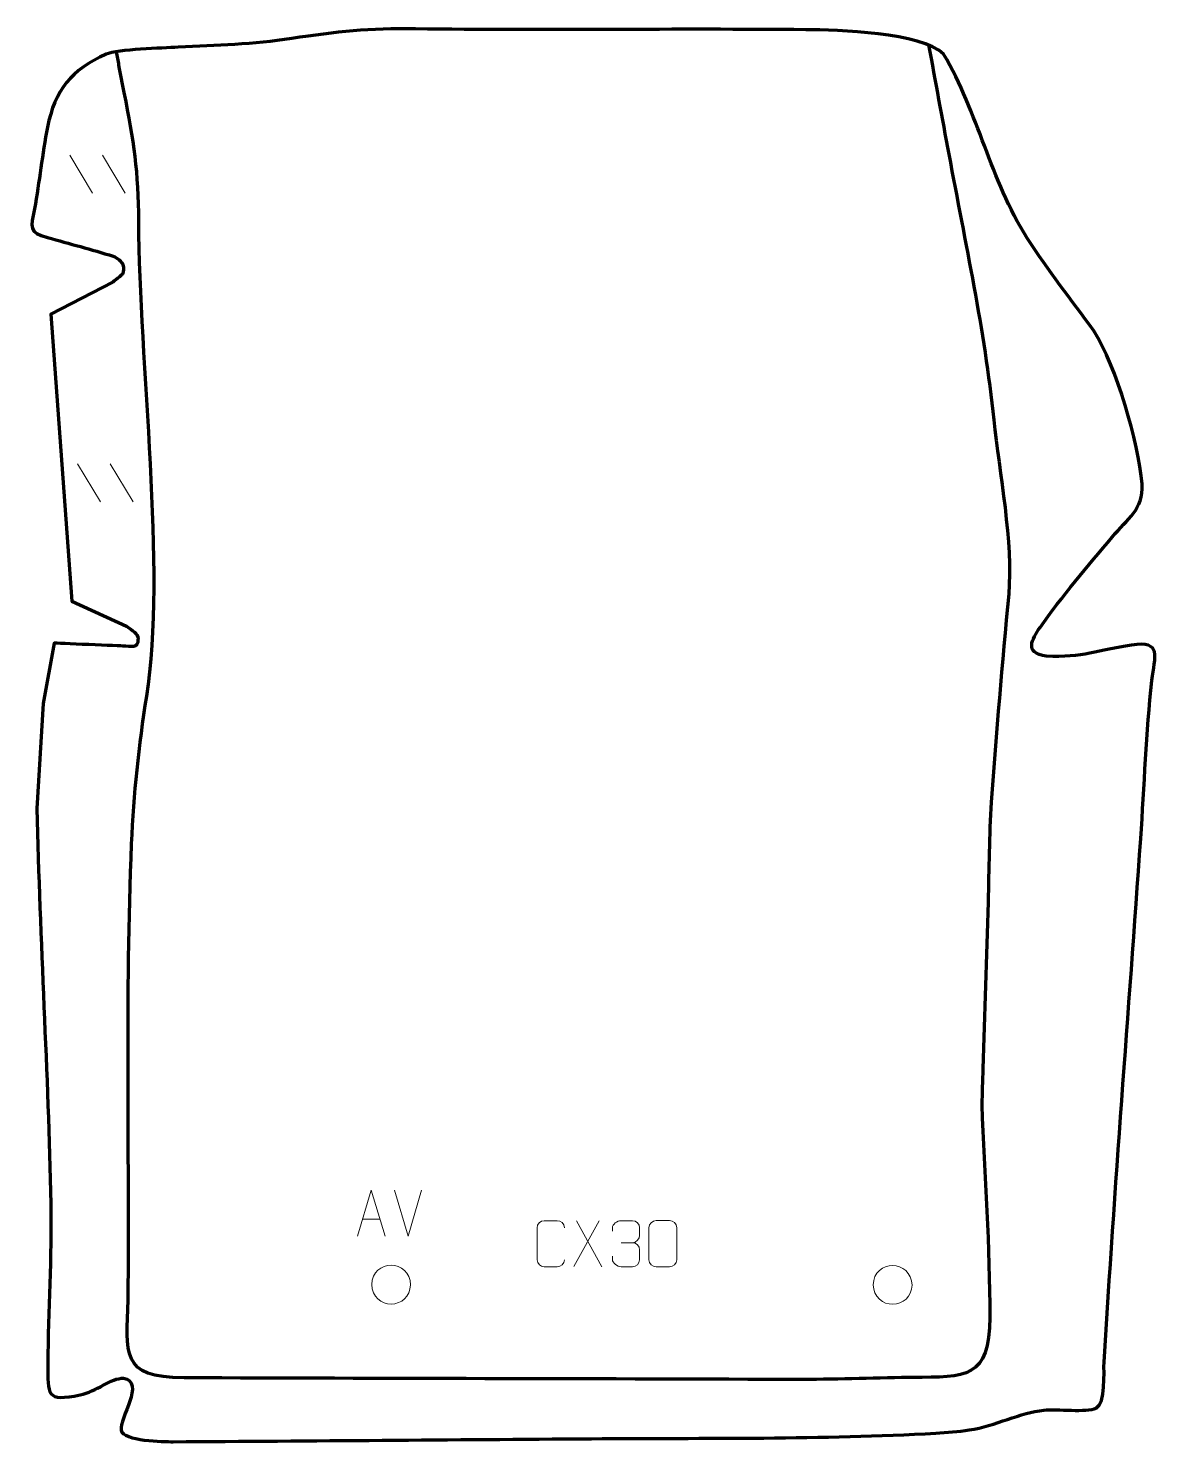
# Model space of a CAD drawing. Header units: millimetres. Extents: x -662 to -48, y 89 to 855.
import ezdxf

# ---------------------------------------------------------------- set-up
doc = ezdxf.new("R2010")
doc.units = ezdxf.units.MM
doc.header["$MEASUREMENT"] = 0
doc.layers.add('layer 2', color=7, linetype='Continuous')
doc.layers.add('layer 3', color=7, linetype='Continuous')

msp = doc.modelspace()

# ---------------------------------------------------------------- linework, layer by layer
at = {"layer": 'layer 2', "color": 142, "lineweight": 158}
msp.add_open_spline([(-174.8696, 845.8576), (-171.2176, 826.1038), (-167.5656, 806.35), (-163.9136, 786.5962), (-163.9136, 786.5962), (-154.8912, 738.087), (-144.7881, 692.0634), (-139.5106, 642.7803), (-139.5106, 642.7803), (-136.498, 614.6485), (-129.0136, 575.5668), (-131.4741, 548.3634), (-131.4741, 548.3634), (-134.866, 510.8638), (-138.4016, 473.2763), (-140.8903, 435.7097), (-140.8903, 435.7097), (-142.0828, 417.5796), (-142.1047, 399.6171), (-142.6467, 381.4817), (-142.6467, 381.4817), (-143.5796, 351.3973), (-144.5088, 321.3128), (-145.4397, 291.2284), (-145.4397, 291.2284), (-145.6414, 284.7102), (-145.8431, 278.1919), (-146.0448, 271.6737), (-146.0448, 271.6737), (-144.565, 233.7661), (-141.651, 194.435), (-141.6901, 156.6562), (-141.6901, 156.6562), (-141.7247, 123.3559), (-154.6326, 124.1649), (-183.6016, 124.0853), (-183.6016, 124.0853), (-185.568, 124.0798), (-187.5196, 124.0562), (-189.4855, 124.0169), (-189.4855, 124.0169), (-209.9873, 123.4118), (-230.4387, 122.9304), (-250.952, 122.9425), (-250.952, 122.9425), (-250.952, 122.9425), (-252.452, 122.9434), (-252.452, 122.9434), (-252.452, 122.9434), (-360.9555, 123.2991), (-469.4596, 123.4474), (-577.9631, 123.8117), (-577.9631, 123.8117), (-613.1435, 123.9298), (-609.0716, 137.2866), (-608.3354, 166.1609), (-608.3354, 166.1609), (-607.6317, 248.5685), (-609.9068, 330.696), (-606.497, 413.1218), (-606.497, 413.1218), (-605.317, 440.0578), (-602.5135, 466.3631), (-598.3151, 492.9891), (-598.3151, 492.9891), (-587.3833, 561.3506), (-602.4187, 674.5982), (-602.591, 750.213), (-602.591, 750.213), (-602.652, 776.9457), (-605.3222, 793.9805), (-610.4549, 819.9881), (-610.4549, 819.9881), (-611.4277, 824.9172), (-612.3984, 829.8421), (-613.3306, 834.7793), (-613.3306, 834.7793), (-613.789, 837.2405), (-614.2442, 839.702), (-614.6974, 842.1641)], degree=3, knots=[0, 0, 0, 0, 0.04761905, 0.04761905, 0.04761905, 0.04761905, 0.0952381, 0.0952381, 0.0952381, 0.0952381, 0.14285714, 0.14285714, 0.14285714, 0.14285714, 0.19047619, 0.19047619, 0.19047619, 0.19047619, 0.23809524, 0.23809524, 0.23809524, 0.23809524, 0.28571429, 0.28571429, 0.28571429, 0.28571429, 0.33333333, 0.33333333, 0.33333333, 0.33333333, 0.38095238, 0.38095238, 0.38095238, 0.38095238, 0.42857143, 0.42857143, 0.42857143, 0.42857143, 0.47619048, 0.47619048, 0.47619048, 0.47619048, 0.52380952, 0.52380952, 0.52380952, 0.52380952, 0.57142857, 0.57142857, 0.57142857, 0.57142857, 0.61904762, 0.61904762, 0.61904762, 0.61904762, 0.66666667, 0.66666667, 0.66666667, 0.66666667, 0.71428571, 0.71428571, 0.71428571, 0.71428571, 0.76190476, 0.76190476, 0.76190476, 0.76190476, 0.80952381, 0.80952381, 0.80952381, 0.80952381, 0.85714286, 0.85714286, 0.85714286, 0.85714286, 0.9047619, 0.9047619, 0.9047619, 0.9047619, 1, 1, 1, 1], dxfattribs=at)
at = {"layer": 'layer 2', "color": 250, "lineweight": 9}
for points in [[(-640.0074, 786.0457), (-640.0074, 786.0457), (-627.6431, 765.5014), (-627.6431, 765.5014)], [(-622.2775, 786.0457), (-622.2775, 786.0457), (-609.9132, 765.5014), (-609.9132, 765.5014)], [(-635.7741, 618.829), (-635.7741, 618.829), (-623.4098, 598.2847), (-623.4098, 598.2847)], [(-618.0442, 618.829), (-618.0442, 618.829), (-605.6799, 598.2847), (-605.6799, 598.2847)], [(-456.7224, 200.5742), (-456.7224, 200.5742), (-464.0442, 225.5278), (-464.0442, 225.5278)], [(-449.4005, 225.5278), (-449.4005, 225.5278), (-456.7223, 200.5742), (-456.7223, 200.5742)], [(-481.3593, 209.8309), (-481.3593, 209.8309), (-471.8636, 209.8309), (-471.8636, 209.8309)], [(-353.3201, 208.9496), (-353.3201, 208.9496), (-367.0607, 184.0538), (-367.0607, 184.0538)], [(-365.6061, 208.9496), (-365.6061, 208.9496), (-351.8655, 183.9961), (-351.8655, 183.9961)], [(-341.3907, 197.0201), (-341.3907, 197.0201), (-335.1943, 197.0201), (-335.1943, 197.0201)]]:
    msp.add_open_spline(points, degree=3, dxfattribs=at)
for points, knots in [([(-484.0819, 200.5815), (-484.0819, 200.5815), (-476.7109, 225.535), (-476.7109, 225.535), (-476.7109, 225.535), (-476.7109, 225.535), (-469.141, 200.5815), (-469.141, 200.5815)], [0, 0, 0, 0, 0.33333333, 0.33333333, 0.33333333, 0.33333333, 1, 1, 1, 1]), ([(-372.0401, 187.8138), (-372.1799, 185.4904), (-373.8571, 184.0108), (-376.0048, 184), (-376.0048, 184), (-378.3367, 184.0004), (-380.6686, 184.0004), (-383.0001, 184), (-383.0001, 184), (-384.9251, 183.8946), (-386.8972, 185.7791), (-386.886, 187.7964), (-386.886, 187.7964), (-386.8856, 193.5665), (-386.8856, 199.3362), (-386.886, 205.1055), (-386.886, 205.1055), (-386.8818, 207.2436), (-385.1351, 208.9628), (-382.9827, 208.9493), (-382.9827, 208.9493), (-380.657, 208.9493), (-378.3309, 208.9493), (-376.0048, 208.9493), (-376.0048, 208.9493), (-374.0582, 208.9848), (-372.0668, 207.4933), (-372.0401, 205.0557)], [0, 0, 0, 0, 0.125, 0.125, 0.125, 0.125, 0.25, 0.25, 0.25, 0.25, 0.375, 0.375, 0.375, 0.375, 0.5, 0.5, 0.5, 0.5, 0.625, 0.625, 0.625, 0.625, 0.75, 0.75, 0.75, 0.75, 1, 1, 1, 1]), ([(-346.1004, 203.2653), (-346.1004, 203.2653), (-346.1004, 205.1225), (-346.1004, 205.1225), (-346.1004, 205.1225), (-346.1147, 206.8644), (-343.4502, 208.9825), (-341.3911, 208.9598), (-341.3911, 208.9598), (-339.327, 208.9598), (-337.263, 208.9598), (-335.1993, 208.9598), (-335.1993, 208.9598), (-333.0048, 208.9686), (-331.4065, 207.1218), (-331.3621, 205.2097), (-331.3621, 205.2097), (-331.3625, 203.7746), (-331.3625, 202.3395), (-331.3621, 200.904), (-331.3621, 200.904), (-331.4107, 199.2505), (-333.0133, 197.0205), (-335.2116, 197.0305), (-335.2116, 197.0305), (-333.0079, 197.0193), (-331.3999, 195.2161), (-331.3459, 193.1566), (-331.3459, 193.1566), (-331.3463, 191.3719), (-331.3463, 189.5872), (-331.3459, 187.8021), (-331.3459, 187.8021), (-331.3358, 185.7407), (-333.3907, 183.9776), (-335.2116, 183.9857), (-335.2116, 183.9857), (-337.2769, 183.986), (-339.3421, 183.986), (-341.4077, 183.9857), (-341.4077, 183.9857), (-343.5763, 183.9972), (-346.1073, 186.3974), (-346.1259, 187.8592), (-346.1259, 187.8592), (-346.1259, 187.8592), (-346.1259, 189.7678), (-346.1259, 189.7678)], [0, 0, 0, 0, 0.07692308, 0.07692308, 0.07692308, 0.07692308, 0.15384615, 0.15384615, 0.15384615, 0.15384615, 0.23076923, 0.23076923, 0.23076923, 0.23076923, 0.30769231, 0.30769231, 0.30769231, 0.30769231, 0.38461538, 0.38461538, 0.38461538, 0.38461538, 0.46153846, 0.46153846, 0.46153846, 0.46153846, 0.53846154, 0.53846154, 0.53846154, 0.53846154, 0.61538462, 0.61538462, 0.61538462, 0.61538462, 0.69230769, 0.69230769, 0.69230769, 0.69230769, 0.76923077, 0.76923077, 0.76923077, 0.76923077, 0.84615385, 0.84615385, 0.84615385, 0.84615385, 1, 1, 1, 1]), ([(-322.3165, 208.9721), (-319.9504, 208.9721), (-317.5839, 208.9721), (-315.2174, 208.9721), (-315.2174, 208.9721), (-313.2369, 209.0077), (-311.2109, 207.5134), (-311.1838, 205.0713), (-311.1838, 205.0713), (-311.1842, 199.3139), (-311.1842, 193.5561), (-311.1838, 187.7979), (-311.1838, 187.7979), (-311.3259, 185.4703), (-313.0323, 183.988), (-315.2174, 183.9772), (-315.2174, 183.9772), (-317.5898, 183.9776), (-319.9622, 183.9776), (-322.3342, 183.9772), (-322.3342, 183.9772), (-324.2927, 183.8716), (-326.2991, 185.7595), (-326.2877, 187.7805), (-326.2877, 187.7805), (-326.2873, 193.5611), (-326.2873, 199.3414), (-326.2877, 205.1212), (-326.2877, 205.1212), (-326.2834, 207.2632), (-324.5063, 208.9857), (-322.3165, 208.9721)], [0, 0, 0, 0, 0.11111111, 0.11111111, 0.11111111, 0.11111111, 0.22222222, 0.22222222, 0.22222222, 0.22222222, 0.33333333, 0.33333333, 0.33333333, 0.33333333, 0.44444444, 0.44444444, 0.44444444, 0.44444444, 0.55555556, 0.55555556, 0.55555556, 0.55555556, 0.66666667, 0.66666667, 0.66666667, 0.66666667, 0.77777778, 0.77777778, 0.77777778, 0.77777778, 1, 1, 1, 1]), ([(-476.4182, 174.4138), (-476.3475, 181.0542), (-471.0735, 184.9002), (-465.9182, 184.8032), (-465.9182, 184.8032), (-460.7629, 184.9002), (-455.4889, 180.8368), (-455.4182, 174.1964), (-455.4182, 174.1964), (-455.7884, 167.8671), (-460.2303, 163.8364), (-465.9182, 163.807), (-465.9182, 163.807), (-471.0735, 163.71), (-476.3475, 167.7734), (-476.4182, 174.4138)], [0, 0, 0, 0, 0.2, 0.2, 0.2, 0.2, 0.4, 0.4, 0.4, 0.4, 0.6, 0.6, 0.6, 0.6, 1, 1, 1, 1]), ([(-204.8236, 174.2816), (-204.7529, 180.922), (-199.4789, 184.768), (-194.3236, 184.671), (-194.3236, 184.671), (-189.1683, 184.768), (-183.8943, 180.7046), (-183.8236, 174.0642), (-183.8236, 174.0642), (-184.1938, 167.7349), (-188.6357, 163.7042), (-194.3236, 163.6748), (-194.3236, 163.6748), (-199.4789, 163.5778), (-204.7529, 167.6412), (-204.8236, 174.2816)], [0, 0, 0, 0, 0.2, 0.2, 0.2, 0.2, 0.4, 0.4, 0.4, 0.4, 0.6, 0.6, 0.6, 0.6, 1, 1, 1, 1])]:
    msp.add_open_spline(points, degree=3, knots=knots, dxfattribs=at)
at = {"layer": 'layer 3', "color": 242, "lineweight": 158}
msp.add_open_spline([(-657.7508, 432.2103), (-657.7508, 432.2103), (-654.3111, 489.0296), (-654.3111, 489.0296), (-654.3111, 489.0296), (-654.3111, 489.0296), (-648.3583, 521.7719), (-648.3583, 521.7719), (-648.3583, 521.7719), (-648.3583, 521.7719), (-611.3164, 520.1844), (-610.655, 520.1844), (-610.655, 520.1844), (-609.9936, 520.1844), (-605.8259, 519.8535), (-605.4291, 519.9197), (-605.4291, 519.9197), (-605.0323, 519.9859), (-603.8416, 520.6472), (-603.6432, 521.1103), (-603.6432, 521.1103), (-603.4448, 521.5734), (-603.1801, 521.8379), (-603.114, 522.8301), (-603.114, 522.8301), (-603.0479, 523.8223), (-602.7171, 524.4837), (-603.7093, 526.2697), (-603.7093, 526.2697), (-604.7015, 528.0557), (-609.2656, 530.9661), (-609.2656, 530.9661), (-609.2656, 530.9661), (-609.2656, 530.9661), (-638.8329, 544.5922), (-638.8329, 544.5922), (-638.8329, 544.5922), (-638.8329, 544.5922), (-650.2095, 699.9028), (-650.2095, 699.9028), (-650.2095, 699.9028), (-650.2095, 699.9028), (-616.7397, 717.3652), (-616.7397, 717.3652), (-616.7397, 717.3652), (-616.7397, 717.3652), (-611.3158, 721.3339), (-611.1835, 722.1277), (-611.1835, 722.1277), (-611.0512, 722.9215), (-610.5221, 725.3026), (-611.1835, 726.7579), (-611.1835, 726.7579), (-611.8449, 728.2132), (-614.3584, 730.7268), (-616.4751, 731.3882), (-616.4751, 731.3882), (-628.3722, 734.9897), (-640.1139, 738.1933), (-652.0744, 741.5108), (-652.0744, 741.5108), (-662.4648, 744.3928), (-660.9964, 746.791), (-659.1239, 756.9664), (-659.1239, 756.9664), (-656.4503, 771.6722), (-654.8304, 786.8587), (-652.0865, 801.3146), (-652.0865, 801.3146), (-648.0531, 821.3003), (-639.0516, 832.4336), (-620.3392, 840.7316), (-620.3392, 840.7316), (-613.9054, 843.5847), (-589.9666, 844.0197), (-581.2564, 844.5624), (-581.2564, 844.5624), (-560.2729, 845.798), (-540.7268, 845.8953), (-519.8052, 849.2721), (-519.8052, 849.2721), (-495.4256, 853.0776), (-477.5979, 854.8486), (-452.8289, 854.5015), (-452.8289, 854.5015), (-382.2958, 853.6724), (-311.7727, 854.7194), (-241.2811, 854.0387), (-241.2811, 854.0387), (-224.3323, 853.875), (-178.4997, 852.758), (-166.771, 840.9107), (-166.771, 840.9107), (-147.6882, 808.8224), (-141.7911, 773.5197), (-121.4238, 741.1419), (-121.4238, 741.1419), (-110.003, 723.3878), (-97.6075, 707.9329), (-85.3864, 690.9605), (-85.3864, 690.9605), (-72.8304, 671.0372), (-61.4481, 631.377), (-59.0829, 607.9011), (-59.0829, 607.9011), (-58.6901, 593.9627), (-66.98, 589.3517), (-75.3871, 579.2781), (-75.3871, 579.2781), (-88.2163, 563.8646), (-103.1362, 546.6467), (-114.4046, 530.3116), (-114.4046, 530.3116), (-118.8241, 523.9049), (-123.3778, 516.4469), (-111.1252, 514.7691), (-111.1252, 514.7691), (-91.5123, 513.68), (-82.9401, 518.0658), (-65.0003, 520.7153), (-65.0003, 520.7153), (-48.0341, 523.2209), (-52.3573, 514.6659), (-53.9223, 501.6283), (-53.9223, 501.6283), (-57.0277, 473.6267), (-57.9669, 444.2182), (-59.9493, 415.9457), (-59.9493, 415.9457), (-66.5813, 321.4441), (-74.0066, 226.8118), (-79.8388, 132.2785), (-79.8388, 132.2785), (-79.9577, 127.1042), (-78.9466, 109.8179), (-84.1132, 107.3895), (-84.1132, 107.3895), (-89.2021, 104.9976), (-105.3276, 107.0695), (-112.4524, 106.3439), (-112.4524, 106.3439), (-125.0485, 105.0613), (-138.675, 97.8171), (-152.8087, 95.6014), (-152.8087, 95.6014), (-158.7932, 94.6632), (-164.9003, 94.2509), (-170.9418, 93.876), (-170.9418, 93.876), (-232.4831, 90.3959), (-295.7015, 91.3219), (-357.4556, 90.8769), (-357.4556, 90.8769), (-432.9909, 90.3321), (-508.5258, 89.7057), (-584.0614, 89.2215), (-584.0614, 89.2215), (-589.0767, 89.2863), (-611.1595, 89.5368), (-612.1438, 95.4567), (-612.1438, 95.4567), (-613.2057, 101.843), (-598.948, 121.7207), (-610.8932, 123.6338), (-610.8932, 123.6338), (-617.4833, 123.842), (-625.8349, 116.2767), (-634.2725, 114.5747), (-634.2725, 114.5747), (-652.9054, 110.8163), (-651.8254, 114.4195), (-651.8201, 131.5055), (-651.8201, 131.5055), (-651.8112, 160.0221), (-649.6854, 189.5717), (-650.2523, 218.1644), (-650.2523, 218.1644), (-651.6528, 288.7924), (-656.2997, 360.7572), (-657.7508, 432.2103)], degree=3, knots=[0, 0, 0, 0, 0.02173913, 0.02173913, 0.02173913, 0.02173913, 0.04347826, 0.04347826, 0.04347826, 0.04347826, 0.06521739, 0.06521739, 0.06521739, 0.06521739, 0.08695652, 0.08695652, 0.08695652, 0.08695652, 0.10869565, 0.10869565, 0.10869565, 0.10869565, 0.13043478, 0.13043478, 0.13043478, 0.13043478, 0.15217391, 0.15217391, 0.15217391, 0.15217391, 0.17391304, 0.17391304, 0.17391304, 0.17391304, 0.19565217, 0.19565217, 0.19565217, 0.19565217, 0.2173913, 0.2173913, 0.2173913, 0.2173913, 0.23913043, 0.23913043, 0.23913043, 0.23913043, 0.26086957, 0.26086957, 0.26086957, 0.26086957, 0.2826087, 0.2826087, 0.2826087, 0.2826087, 0.30434783, 0.30434783, 0.30434783, 0.30434783, 0.32608696, 0.32608696, 0.32608696, 0.32608696, 0.34782609, 0.34782609, 0.34782609, 0.34782609, 0.36956522, 0.36956522, 0.36956522, 0.36956522, 0.39130435, 0.39130435, 0.39130435, 0.39130435, 0.41304348, 0.41304348, 0.41304348, 0.41304348, 0.43478261, 0.43478261, 0.43478261, 0.43478261, 0.45652174, 0.45652174, 0.45652174, 0.45652174, 0.47826087, 0.47826087, 0.47826087, 0.47826087, 0.5, 0.5, 0.5, 0.5, 0.52173913, 0.52173913, 0.52173913, 0.52173913, 0.54347826, 0.54347826, 0.54347826, 0.54347826, 0.56521739, 0.56521739, 0.56521739, 0.56521739, 0.58695652, 0.58695652, 0.58695652, 0.58695652, 0.60869565, 0.60869565, 0.60869565, 0.60869565, 0.63043478, 0.63043478, 0.63043478, 0.63043478, 0.65217391, 0.65217391, 0.65217391, 0.65217391, 0.67391304, 0.67391304, 0.67391304, 0.67391304, 0.69565217, 0.69565217, 0.69565217, 0.69565217, 0.7173913, 0.7173913, 0.7173913, 0.7173913, 0.73913043, 0.73913043, 0.73913043, 0.73913043, 0.76086957, 0.76086957, 0.76086957, 0.76086957, 0.7826087, 0.7826087, 0.7826087, 0.7826087, 0.80434783, 0.80434783, 0.80434783, 0.80434783, 0.82608696, 0.82608696, 0.82608696, 0.82608696, 0.84782609, 0.84782609, 0.84782609, 0.84782609, 0.86956522, 0.86956522, 0.86956522, 0.86956522, 0.89130435, 0.89130435, 0.89130435, 0.89130435, 0.91304348, 0.91304348, 0.91304348, 0.91304348, 0.93478261, 0.93478261, 0.93478261, 0.93478261, 0.95652174, 0.95652174, 0.95652174, 0.95652174, 1, 1, 1, 1], dxfattribs=at)

doc.saveas('drawing.dxf')
